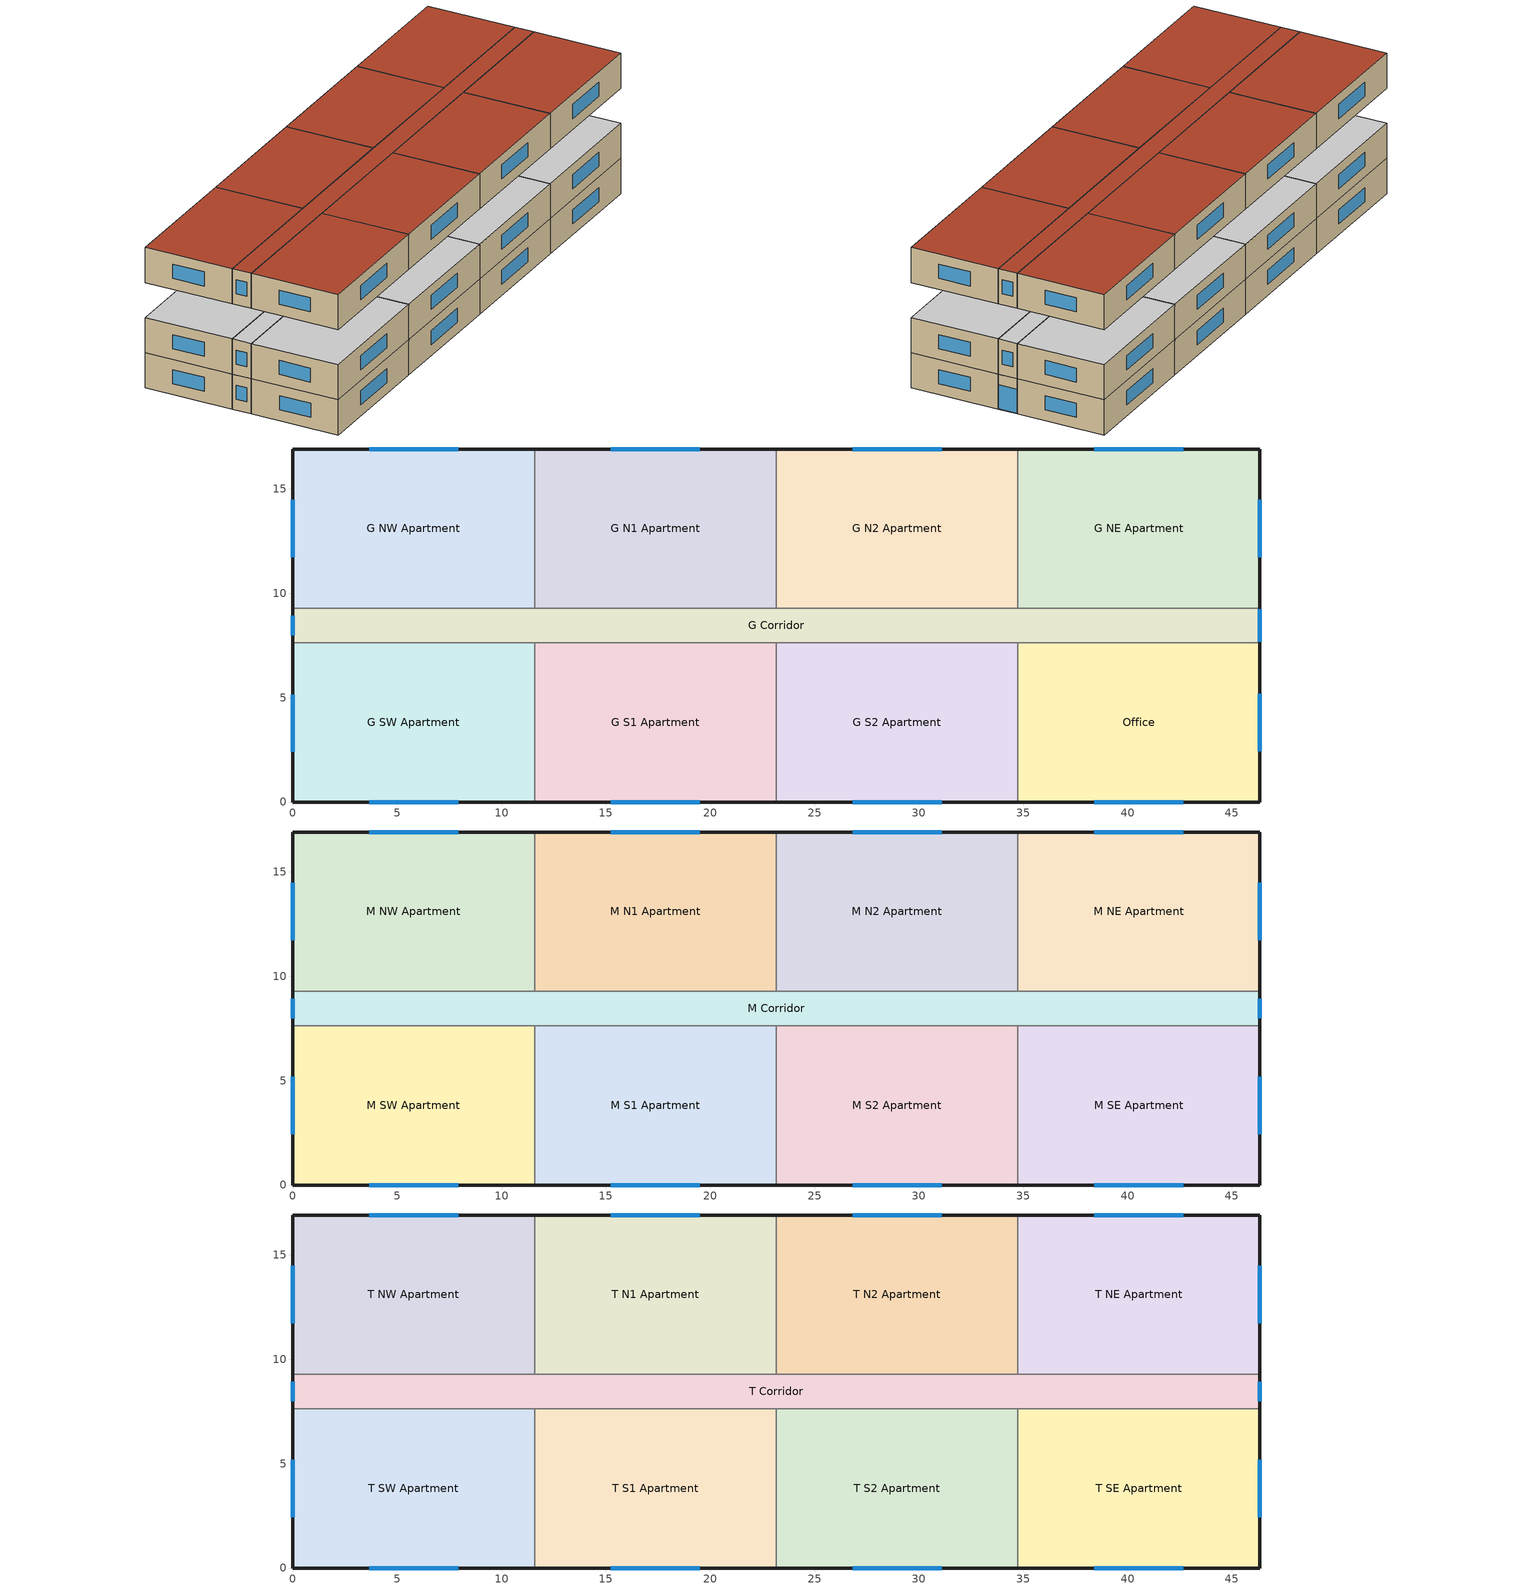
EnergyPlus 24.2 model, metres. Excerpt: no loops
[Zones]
G N1 Apartment
 floor ground (ext-slab): 11.58,16.92 23.16,16.92 23.16,9.3 11.58,9.3 z0
 wall outside (Steel Frame Res Ext Wall): 23.16,16.92 11.58,16.92 z0:3.05
 wall to G NW Apartment (int-walls): 11.58,16.92 11.58,9.3 z0:3.05
 wall to G N2 Apartment (int-walls): 23.16,9.3 23.16,16.92 z0:3.05
 wall to G Corridor (int-walls): 11.58,9.3 23.16,9.3 z0:3.05
 window (Window Res Operable): 19.51,16.92 15.24,16.92 z0.95:2.17
 ceiling adiabatic (INT-FLOOR-UNDERSIDE): 23.16,9.3 23.16,16.92 11.58,16.92 11.58,9.3 z3.05
G N2 Apartment
 floor ground (ext-slab): 23.16,16.92 34.75,16.92 34.75,9.3 23.16,9.3 z0
 wall outside (Steel Frame Res Ext Wall): 34.75,16.92 23.16,16.92 z0:3.05
 wall to G NE Apartment (int-walls): 34.75,9.3 34.75,16.92 z0:3.05
 wall to G Corridor (int-walls): 23.16,9.3 34.75,9.3 z0:3.05
 window (Window Res Operable): 31.09,16.92 26.82,16.92 z0.95:2.17
 ceiling adiabatic (INT-FLOOR-UNDERSIDE): 34.75,9.3 34.75,16.92 23.16,16.92 23.16,9.3 z3.05
G NE Apartment
 floor ground (ext-slab): 34.75,16.92 46.33,16.92 46.33,9.3 34.75,9.3 z0
 wall outside (Steel Frame Res Ext Wall): 46.33,9.3 46.33,16.92 34.75,16.92 z0:3.05
 wall to G Corridor (int-walls): 34.75,9.3 46.33,9.3 z0:3.05
 window (Window Res Operable): 42.67,16.92 38.4,16.92 / 46.33,11.73 46.33,14.48 z0.95:2.17
 ceiling adiabatic (INT-FLOOR-UNDERSIDE): 46.33,9.3 46.33,16.92 34.75,16.92 34.75,9.3 z3.05
G NW Apartment
 floor ground (ext-slab): 0,16.92 11.58,16.92 11.58,9.3 0,9.3 z0
 wall outside (Steel Frame Res Ext Wall): 11.58,16.92 0,16.92 0,9.3 z0:3.05
 wall to G Corridor (int-walls): 0,9.3 11.58,9.3 z0:3.05
 window (Window Res Operable): 7.92,16.92 3.66,16.92 / 0,14.48 0,11.73 z0.95:2.17
 ceiling adiabatic (INT-FLOOR-UNDERSIDE): 11.58,9.3 11.58,16.92 0,16.92 0,9.3 z3.05
G S1 Apartment
 floor ground (ext-slab): 11.58,7.62 23.16,7.62 23.16,0 11.58,0 z0
 wall outside (Steel Frame Res Ext Wall): 11.58,0 23.16,0 z0:3.05
 wall to G S2 Apartment (int-walls): 23.16,0 23.16,7.62 z0:3.05
 wall to G Corridor (int-walls): 23.16,7.62 11.58,7.62 z0:3.05
 wall to G SW Apartment (int-walls): 11.58,7.62 11.58,0 z0:3.05
 window (Window Res Operable): 15.24,0 19.51,0 z0.95:2.17
 ceiling adiabatic (INT-FLOOR-UNDERSIDE): 23.16,0 23.16,7.62 11.58,7.62 11.58,0 z3.05
G S2 Apartment
 floor ground (ext-slab): 23.16,7.62 34.75,7.62 34.75,0 23.16,0 z0
 wall outside (Steel Frame Res Ext Wall): 23.16,0 34.75,0 z0:3.05
 wall to Office (int-walls): 34.75,0 34.75,7.62 z0:3.05
 wall to G Corridor (int-walls): 34.75,7.62 23.16,7.62 z0:3.05
 window (Window Res Operable): 26.82,0 31.09,0 z0.95:2.17
 ceiling adiabatic (INT-FLOOR-UNDERSIDE): 34.75,0 34.75,7.62 23.16,7.62 23.16,0 z3.05
Office
 floor ground (ext-slab): 34.75,7.62 46.33,7.62 46.33,0 34.75,0 z0
 wall outside (Steel Frame Res Ext Wall): 34.75,0 46.33,0 46.33,7.62 z0:3.05
 wall to G Corridor (int-walls): 46.33,7.62 34.75,7.62 z0:3.05
 window (Window Res Operable): 38.4,0 42.67,0 / 46.33,2.44 46.33,5.18 z0.95:2.17
 ceiling adiabatic (INT-FLOOR-UNDERSIDE): 46.33,0 46.33,7.62 34.75,7.62 34.75,0 z3.05
G SW Apartment
 floor ground (ext-slab): 0,7.62 11.58,7.62 11.58,0 0,0 z0
 wall outside (Steel Frame Res Ext Wall): 0,7.62 0,0 11.58,0 z0:3.05
 wall to G Corridor (int-walls): 11.58,7.62 0,7.62 z0:3.05
 window (Window Res Operable): 3.66,0 7.92,0 / 0,5.14 0,2.4 z0.95:2.17
 ceiling adiabatic (INT-FLOOR-UNDERSIDE): 11.58,0 11.58,7.62 0,7.62 0,0 z3.05
G Corridor
 floor ground (ext-slab): 0,9.3 46.33,9.3 46.33,7.62 0,7.62 z0
 wall outside (Steel Frame Res Ext Wall): 46.33,7.62 46.33,9.3 / 0,9.3 0,7.62 z0:3.05
 window (Window Res Operable): 0,8.91 0,8 z0.95:2.17; 46.33,7.67 46.33,9.25 z0.03:2.13
 ceiling adiabatic (INT-FLOOR-UNDERSIDE): 46.33,7.62 46.33,9.3 0,9.3 0,7.62 z3.05
M N1 Apartment
 floor adiabatic (INT-FLOOR-TOPSIDE): 11.58,16.92 23.16,16.92 23.16,9.3 11.58,9.3 z3.05
 wall outside (Steel Frame Res Ext Wall): 23.16,16.92 11.58,16.92 z3.05:6.1
 wall to M N2 Apartment (int-walls): 23.16,9.3 23.16,16.92 z3.05:6.1
 wall to M Corridor (int-walls): 11.58,9.3 23.16,9.3 z3.05:6.1
 wall to M NW Apartment (int-walls): 11.58,16.92 11.58,9.3 z3.05:6.1
 window (Window Res Operable): 19.51,16.92 15.24,16.92 z4:5.22
 ceiling adiabatic (INT-FLOOR-UNDERSIDE): 23.16,9.3 23.16,16.92 11.58,16.92 11.58,9.3 z6.1
M N2 Apartment
 floor adiabatic (INT-FLOOR-TOPSIDE): 23.16,16.92 34.75,16.92 34.75,9.3 23.16,9.3 z3.05
 wall outside (Steel Frame Res Ext Wall): 34.75,16.92 23.16,16.92 z3.05:6.1
 wall to M NE Apartment (int-walls): 34.75,9.3 34.75,16.92 z3.05:6.1
 wall to M Corridor (int-walls): 23.16,9.3 34.75,9.3 z3.05:6.1
 window (Window Res Operable): 31.09,16.92 26.82,16.92 z4:5.22
 ceiling adiabatic (INT-FLOOR-UNDERSIDE): 34.75,9.3 34.75,16.92 23.16,16.92 23.16,9.3 z6.1
M NE Apartment
 floor adiabatic (INT-FLOOR-TOPSIDE): 34.75,16.92 46.33,16.92 46.33,9.3 34.75,9.3 z3.05
 wall outside (Steel Frame Res Ext Wall): 46.33,9.3 46.33,16.92 34.75,16.92 z3.05:6.1
 wall to M Corridor (int-walls): 34.75,9.3 46.33,9.3 z3.05:6.1
 window (Window Res Operable): 42.67,16.92 38.4,16.92 / 46.33,11.73 46.33,14.48 z4:5.22
 ceiling adiabatic (INT-FLOOR-UNDERSIDE): 46.33,9.3 46.33,16.92 34.75,16.92 34.75,9.3 z6.1
M NW Apartment
 floor adiabatic (INT-FLOOR-TOPSIDE): 0,16.92 11.58,16.92 11.58,9.3 0,9.3 z3.05
 wall outside (Steel Frame Res Ext Wall): 11.58,16.92 0,16.92 0,9.3 z3.05:6.1
 wall to M Corridor (int-walls): 0,9.3 11.58,9.3 z3.05:6.1
 window (Window Res Operable): 7.92,16.92 3.66,16.92 / 0,14.48 0,11.73 z4:5.22
 ceiling adiabatic (INT-FLOOR-UNDERSIDE): 11.58,9.3 11.58,16.92 0,16.92 0,9.3 z6.1
M S1 Apartment
 floor adiabatic (INT-FLOOR-TOPSIDE): 11.58,7.62 23.16,7.62 23.16,0 11.58,0 z3.05
 wall outside (Steel Frame Res Ext Wall): 11.58,0 23.16,0 z3.05:6.1
 wall to M S2 Apartment (int-walls): 23.16,0 23.16,7.62 z3.05:6.1
 wall to M Corridor (int-walls): 23.16,7.62 11.58,7.62 z3.05:6.1
 wall to M SW Apartment (int-walls): 11.58,7.62 11.58,0 z3.05:6.1
 window (Window Res Operable): 15.24,0 19.51,0 z4:5.22
 ceiling adiabatic (INT-FLOOR-UNDERSIDE): 23.16,0 23.16,7.62 11.58,7.62 11.58,0 z6.1
M S2 Apartment
 floor adiabatic (INT-FLOOR-TOPSIDE): 23.16,7.62 34.75,7.62 34.75,0 23.16,0 z3.05
 wall outside (Steel Frame Res Ext Wall): 23.16,0 34.75,0 z3.05:6.1
 wall to M SE Apartment (int-walls): 34.75,0 34.75,7.62 z3.05:6.1
 wall to M Corridor (int-walls): 34.75,7.62 23.16,7.62 z3.05:6.1
 window (Window Res Operable): 26.82,0 31.09,0 z4:5.22
 ceiling adiabatic (INT-FLOOR-UNDERSIDE): 34.75,0 34.75,7.62 23.16,7.62 23.16,0 z6.1
M SE Apartment
 floor adiabatic (INT-FLOOR-TOPSIDE): 34.75,7.62 46.33,7.62 46.33,0 34.75,0 z3.05
 wall outside (Steel Frame Res Ext Wall): 34.75,0 46.33,0 46.33,7.62 z3.05:6.1
 wall to M Corridor (int-walls): 46.33,7.62 34.75,7.62 z3.05:6.1
 window (Window Res Operable): 38.4,0 42.67,0 / 46.33,2.44 46.33,5.18 z4:5.22
 ceiling adiabatic (INT-FLOOR-UNDERSIDE): 46.33,0 46.33,7.62 34.75,7.62 34.75,0 z6.1
M SW Apartment
 floor adiabatic (INT-FLOOR-TOPSIDE): 0,7.62 11.58,7.62 11.58,0 0,0 z3.05
 wall outside (Steel Frame Res Ext Wall): 0,7.62 0,0 11.58,0 z3.05:6.1
 wall to M Corridor (int-walls): 11.58,7.62 0,7.62 z3.05:6.1
 window (Window Res Operable): 3.66,0 7.92,0 / 0,5.18 0,2.44 z4:5.22
 ceiling adiabatic (INT-FLOOR-UNDERSIDE): 11.58,0 11.58,7.62 0,7.62 0,0 z6.1
M Corridor
 floor adiabatic (INT-FLOOR-TOPSIDE): 0,9.3 46.33,9.3 46.33,7.62 0,7.62 z3.05
 wall outside (Steel Frame Res Ext Wall): 46.33,7.62 46.33,9.3 / 0,9.3 0,7.62 z3.05:6.1
 window (Window Res Operable): 0,8.91 0,8 / 46.33,8 46.33,8.91 z4:5.22
 ceiling adiabatic (INT-FLOOR-UNDERSIDE): 46.33,7.62 46.33,9.3 0,9.3 0,7.62 z6.1
T N1 Apartment
 floor adiabatic (INT-FLOOR-TOPSIDE): 11.58,16.92 23.16,16.92 23.16,9.3 11.58,9.3 z9.14
 wall outside (Steel Frame Res Ext Wall): 23.16,16.92 11.58,16.92 z9.14:12.19
 wall to T N2 Apartment (int-walls): 23.16,9.3 23.16,16.92 z9.14:12.19
 wall to T Corridor (int-walls): 11.58,9.3 23.16,9.3 z9.14:12.19
 wall to T NW Apartment (int-walls): 11.58,16.92 11.58,9.3 z9.14:12.19
 window (Window Res Operable): 19.51,16.92 15.24,16.92 z10.1:11.32
 roof outside (IEAD Res Roof): 23.16,9.3 23.16,16.92 11.58,16.92 11.58,9.3 z12.19
T N2 Apartment
 floor adiabatic (INT-FLOOR-TOPSIDE): 23.16,16.92 34.75,16.92 34.75,9.3 23.16,9.3 z9.14
 wall outside (Steel Frame Res Ext Wall): 34.75,16.92 23.16,16.92 z9.14:12.19
 wall to T NE Apartment (int-walls): 34.75,9.3 34.75,16.92 z9.14:12.19
 wall to T Corridor (int-walls): 23.16,9.3 34.75,9.3 z9.14:12.19
 window (Window Res Operable): 31.09,16.92 26.82,16.92 z10.1:11.32
 roof outside (IEAD Res Roof): 34.75,9.3 34.75,16.92 23.16,16.92 23.16,9.3 z12.19
T NW Apartment
 floor adiabatic (INT-FLOOR-TOPSIDE): 0,16.92 11.58,16.92 11.58,9.3 0,9.3 z9.14
 wall outside (Steel Frame Res Ext Wall): 11.58,16.92 0,16.92 0,9.3 z9.14:12.19
 wall to T Corridor (int-walls): 0,9.3 11.58,9.3 z9.14:12.19
 window (Window Res Operable): 7.92,16.92 3.66,16.92 / 0,14.48 0,11.73 z10.1:11.32
 roof outside (IEAD Res Roof): 11.58,9.3 11.58,16.92 0,16.92 0,9.3 z12.19
T S1 Apartment
 floor adiabatic (INT-FLOOR-TOPSIDE): 11.58,7.62 23.16,7.62 23.16,0 11.58,0 z9.14
 wall outside (Steel Frame Res Ext Wall): 11.58,0 23.16,0 z9.14:12.19
 wall to T S2 Apartment (int-walls): 23.16,0 23.16,7.62 z9.14:12.19
 wall to T Corridor (int-walls): 23.16,7.62 11.58,7.62 z9.14:12.19
 wall to T SW Apartment (int-walls): 11.58,7.62 11.58,0 z9.14:12.19
 window (Window Res Operable): 15.24,0 19.51,0 z10.1:11.32
 roof outside (IEAD Res Roof): 23.16,0 23.16,7.62 11.58,7.62 11.58,0 z12.19
T S2 Apartment
 floor adiabatic (INT-FLOOR-TOPSIDE): 23.16,7.62 34.75,7.62 34.75,0 23.16,0 z9.14
 wall outside (Steel Frame Res Ext Wall): 23.16,0 34.75,0 z9.14:12.19
 wall to T SE Apartment (int-walls): 34.75,0 34.75,7.62 z9.14:12.19
 wall to T Corridor (int-walls): 34.75,7.62 23.16,7.62 z9.14:12.19
 window (Window Res Operable): 26.82,0 31.09,0 z10.1:11.32
 roof outside (IEAD Res Roof): 34.75,0 34.75,7.62 23.16,7.62 23.16,0 z12.19
T SW Apartment
 floor adiabatic (INT-FLOOR-TOPSIDE): 0,7.62 11.58,7.62 11.58,0 0,0 z9.14
 wall outside (Steel Frame Res Ext Wall): 0,7.62 0,0 11.58,0 z9.14:12.19
 wall to T Corridor (int-walls): 11.58,7.62 0,7.62 z9.14:12.19
 window (Window Res Operable): 3.66,0 7.92,0 / 0,5.18 0,2.44 z10.1:11.32
 roof outside (IEAD Res Roof): 11.58,0 11.58,7.62 0,7.62 0,0 z12.19
T Corridor
 floor adiabatic (INT-FLOOR-TOPSIDE): 0,9.3 46.33,9.3 46.33,7.62 0,7.62 z9.14
 wall outside (Steel Frame Res Ext Wall): 46.33,7.62 46.33,9.3 / 0,9.3 0,7.62 z9.14:12.19
 wall to T NE Apartment (int-walls): 46.33,9.3 34.75,9.3 z9.14:12.19
 wall to T SE Apartment (int-walls): 34.75,7.62 46.33,7.62 z9.14:12.19
 window (Window Res Operable): 0,8.91 0,8 / 46.33,8 46.33,8.91 z10.1:11.32
 roof outside (IEAD Res Roof): 46.33,7.62 46.33,9.3 0,9.3 0,7.62 z12.19
T NE Apartment
 floor adiabatic (INT-FLOOR-TOPSIDE): 34.75,16.92 46.33,16.92 46.33,9.3 34.75,9.3 z9.14
 wall outside (Steel Frame Res Ext Wall): 46.33,9.3 46.33,16.92 34.75,16.92 z9.14:12.19
 window (Window Res Operable): 42.67,16.92 38.4,16.92 / 46.33,11.73 46.33,14.48 z10.1:11.32
 roof outside (IEAD Res Roof): 46.33,9.3 46.33,16.92 34.75,16.92 34.75,9.3 z12.19
T SE Apartment
 floor adiabatic (INT-FLOOR-TOPSIDE): 34.75,7.62 46.33,7.62 46.33,0 34.75,0 z9.14
 wall outside (Steel Frame Res Ext Wall): 34.75,0 46.33,0 46.33,7.62 z9.14:12.19
 window (Window Res Operable): 38.4,0 42.67,0 / 46.33,2.44 46.33,5.18 z10.1:11.32
 roof outside (IEAD Res Roof): 46.33,0 46.33,7.62 34.75,7.62 34.75,0 z12.19
[Building]
Ref Bldg Midrise Apartment New2004_v1.3_5.0: Loads convergence tolerance value=0.04; Maximum number of warmup days=25; Minimum number of warmup days=6; North axis=0; Solar distribution=FullInteriorAndExterior; Temperature convergence tolerance value=0.2; Terrain=City
[Site:GroundTemperature:BuildingSurface]
19.527, 19.502, 19.536, 19.598, 20.002, 21.64, 22.225, 22.375, 21.449, 20.121, 19.802, 19.633
[Site:Location]
USA IL-CHICAGO-OHARE: Elevation=190; Latitude=41.77; Longitude=-87.75; Time zone=-6
[Site:WaterMainsTemperature]
Annual average outdoor air temperature=9.69; Calculation method=Correlation; Maximum difference in monthly average outdoor air temperatures=28.1
[SizingPeriod:DesignDay] Barometric pressure=99063; Day of month=21; Daylight saving time indicator=No; Humidity condition type=WetBulb; Rain indicator=No; Snow indicator=No; Solar model indicator=ASHRAEClearSky
Name | Daily dry bulb temperature range | Day type | Maximum dry bulb temperature | Month | Sky clearness | Wetbulb or dewpoint at maximum dry bulb | Wind direction | Wind speed
CHICAGO Ann Clg .4% Condns WB=>MDB | 10.7 | SummerDesignDay | 31.2 | 7 | 1 | 25.5 | 230 | 5.3
CHICAGO Ann Htg 99.6% Condns DB | 0 | WinterDesignDay | -20.6 | 1 | 0 | -20.6 | 270 | 4.9
[Construction]
IEAD Res Roof: Roof Membrane, IEAD Res Roof Insulation, Metal Decking
INT-FLOOR-TOPSIDE: MAT-CC05 4 HW CONCRETE, CP02 CARPET PAD
INT-FLOOR-UNDERSIDE: CP02 CARPET PAD, MAT-CC05 4 HW CONCRETE
InteriorFurnishings: Std Wood 6inch
Steel Frame Res Ext Wall: Wood Siding, Steel Frame Res Wall Insulation, 1/2IN Gypsum
Window Res Operable: Res Operable Assembly Window
ext-slab: HW CONCRETE, CP02 CARPET PAD
int-walls: 1/2IN Gypsum, 1/2IN Gypsum
[Material] Thermal absorptance=0.9
Name | Conductivity | Density | Roughness | Solar absorptance | Specific heat | Thickness | Visible absorptance
1/2IN Gypsum | 0.16 | 784.9 | Smooth | 0.92 | 830 | 0.0127 | 0.92
HW CONCRETE; MAT-CC05 4 HW CONCRETE | 1.311 | 2240 | Rough | 0.7 | 836.8 | 0.1016 | 0.7
IEAD Res Roof Insulation | 0.049 | 265 | MediumRough | 0.7 | 836.8 | 0.127339 | 0.7
Metal Decking | 45.006 | 7680 | MediumSmooth | 0.7 | 418.4 | 0.0015 | 0.3
Roof Membrane | 0.16 | 1121.29 | VeryRough | 0.7 | 1460 | 0.0095 | 0.7
Std Wood 6inch | 0.12 | 540 | MediumSmooth | 0.7 | 1210 | 0.15 | 0.7
Steel Frame Res Wall Insulation | 0.049 | 265 | MediumRough | 0.7 | 836.8 | 0.119161 | 0.7
Wood Siding | 0.11 | 544.62 | MediumSmooth | 0.78 | 1210 | 0.01 | 0.78
[Material:NoMass]
CP02 CARPET PAD: Roughness=VeryRough; Solar absorptance=0.7; Thermal absorptance=0.9; Thermal resistance=0.2165; Visible absorptance=0.8
[WindowMaterial:SimpleGlazingSystem]
Res Operable Assembly Window: Solar heat gain coefficient=0.39; U factor=3.80426
[Coil:Heating:Electric] Availability schedule=ALWAYS_ON; Efficiency=1; Nominal capacity=Autosize
G Corridor Unit Heater coil; M Corridor Unit Heater coil; T Corridor Unit Heater coil
[DesignSpecification:OutdoorAir] Outdoor air flow per person=0; Outdoor air flow per zone=0; Outdoor air flow per zone floor area=0; Outdoor air method=Flow/Zone
SZ DSOA G Corridor; SZ DSOA M Corridor; SZ DSOA T Corridor
[ElectricEquipment] Fraction latent=0
Name | Design level | Design level calculation method | End use subcategory | Fraction lost | Fraction radiant | Schedule | Zone or zonelist or space or spacelist | Watts per floor area
G Corridor_Elevators_Equip | 16054.9 | EquipmentLevel | Elevators | 0.95 | 0 | BLDG_ELEVATORS | G Corridor
G N1 Apartment_PlugMisc_Equip |  | Watts/Area | General | 0 | 0.5 | APT_EQP_SCH | G N1 Apartment | 5.38
G N2 Apartment_PlugMisc_Equip |  | Watts/Area | General | 0 | 0.5 | APT_EQP_SCH | G N2 Apartment | 5.38
G NE Apartment_PlugMisc_Equip |  | Watts/Area | General | 0 | 0.5 | APT_EQP_SCH | G NE Apartment | 5.38
G NW Apartment_PlugMisc_Equip |  | Watts/Area | General | 0 | 0.5 | APT_EQP_SCH | G NW Apartment | 5.38
G S1 Apartment_PlugMisc_Equip |  | Watts/Area | General | 0 | 0.5 | APT_EQP_SCH | G S1 Apartment | 5.38
G S2 Apartment_PlugMisc_Equip |  | Watts/Area | General | 0 | 0.5 | APT_EQP_SCH | G S2 Apartment | 5.38
G SW Apartment_PlugMisc_Equip |  | Watts/Area | General | 0 | 0.5 | APT_EQP_SCH | G SW Apartment | 5.38
M N1 Apartment_PlugMisc_Equip |  | Watts/Area | General | 0 | 0.5 | APT_EQP_SCH | M N1 Apartment | 5.38
M N2 Apartment_PlugMisc_Equip |  | Watts/Area | General | 0 | 0.5 | APT_EQP_SCH | M N2 Apartment | 5.38
M NE Apartment_PlugMisc_Equip |  | Watts/Area | General | 0 | 0.5 | APT_EQP_SCH | M NE Apartment | 5.38
M NW Apartment_PlugMisc_Equip |  | Watts/Area | General | 0 | 0.5 | APT_EQP_SCH | M NW Apartment | 5.38
M S1 Apartment_PlugMisc_Equip |  | Watts/Area | General | 0 | 0.5 | APT_EQP_SCH | M S1 Apartment | 5.38
M S2 Apartment_PlugMisc_Equip |  | Watts/Area | General | 0 | 0.5 | APT_EQP_SCH | M S2 Apartment | 5.38
M SE Apartment_PlugMisc_Equip |  | Watts/Area | General | 0 | 0.5 | APT_EQP_SCH | M SE Apartment | 5.38
M SW Apartment_PlugMisc_Equip |  | Watts/Area | General | 0 | 0.5 | APT_EQP_SCH | M SW Apartment | 5.38
Office_PlugMisc_Equip |  | Watts/Area | General | 0 | 0.5 | OFF_EQP_SCH | Office | 12.9
T N1 Apartment_PlugMisc_Equip |  | Watts/Area | General | 0 | 0.5 | APT_EQP_SCH | T N1 Apartment | 5.38
T N2 Apartment_PlugMisc_Equip |  | Watts/Area | General | 0 | 0.5 | APT_EQP_SCH | T N2 Apartment | 5.38
T NE Apartment_PlugMisc_Equip |  | Watts/Area | General | 0 | 0.5 | APT_EQP_SCH | T NE Apartment | 5.38
T NW Apartment_PlugMisc_Equip |  | Watts/Area | General | 0 | 0.5 | APT_EQP_SCH | T NW Apartment | 5.38
T S1 Apartment_PlugMisc_Equip |  | Watts/Area | General | 0 | 0.5 | APT_EQP_SCH | T S1 Apartment | 5.38
T S2 Apartment_PlugMisc_Equip |  | Watts/Area | General | 0 | 0.5 | APT_EQP_SCH | T S2 Apartment | 5.38
T SE Apartment_PlugMisc_Equip |  | Watts/Area | General | 0 | 0.5 | APT_EQP_SCH | T SE Apartment | 5.38
T SW Apartment_PlugMisc_Equip |  | Watts/Area | General | 0 | 0.5 | APT_EQP_SCH | T SW Apartment | 5.38
[Exterior:Lights]
Exterior Facade Lighting: Control option=AstronomicalClock; Design level=5357; End use subcategory=Exterior Facade Lighting; Schedule=ALWAYS_ON
[Fan:ConstantVolume] Availability schedule=ALWAYS_ON; End use subcategory=Unit Heater Fans; Fan total efficiency=0.53625; Maximum flow rate=Autosize; Motor efficiency=0.825; Motor in airstream fraction=1; Pressure rise=49.8
G Corridor Unit HeaterFan; M Corridor Unit HeaterFan; T Corridor Unit HeaterFan
[InternalMass] Construction=InteriorFurnishings
Name | Zone or zonelist | Surface area
G Corridor Internal Mass | G Corridor | 155.3169
G N1 Apartment Internal Mass | G N1 Apartment | 176.4974
G N2 Apartment Internal Mass | G N2 Apartment | 176.4974
G NE Apartment Internal Mass | G NE Apartment | 176.4974
G NW Apartment Internal Mass | G NW Apartment | 176.4974
G S1 Apartment Internal Mass | G S1 Apartment | 176.4974
G S2 Apartment Internal Mass | G S2 Apartment | 176.4974
G SW Apartment Internal Mass | G SW Apartment | 176.4974
M Corridor Internal Mass | M Corridor | 155.3169
M N1 Apartment Internal Mass | M N1 Apartment | 176.4974
M N2 Apartment Internal Mass | M N2 Apartment | 176.4974
M NE Apartment Internal Mass | M NE Apartment | 176.4974
M NW Apartment Internal Mass | M NW Apartment | 176.4974
M S1 Apartment Internal Mass | M S1 Apartment | 176.4974
M S2 Apartment Internal Mass | M S2 Apartment | 176.4974
M SE Apartment Internal Mass | M SE Apartment | 176.4974
M SW Apartment Internal Mass | M SW Apartment | 176.4974
Office Internal Mass | Office | 176.4974
T Corridor Internal Mass | T Corridor | 155.3169
T N1 Apartment Internal Mass | T N1 Apartment | 176.4974
T N2 Apartment Internal Mass | T N2 Apartment | 176.4974
T NE Apartment Internal Mass | T NE Apartment | 176.4974
T NW Apartment Internal Mass | T NW Apartment | 176.4974
T S1 Apartment Internal Mass | T S1 Apartment | 176.4974
T S2 Apartment Internal Mass | T S2 Apartment | 176.4974
T SE Apartment Internal Mass | T SE Apartment | 176.4974
T SW Apartment Internal Mass | T SW Apartment | 176.4974
[Lights] Design level calculation method=Watts/Area; End use subcategory=General; Fraction radiant=0.7; Fraction replaceable=1; Fraction visible=0.2; Return air fraction=0; Return air fraction calculated from plenum temperature=No
Name | Schedule | Watts per floor area | Zone or zonelist or space or spacelist
G Corridor_Lights | COR_LIGHT_SCH | 5.38 | G Corridor
G N1 Apartment_Lights | APT_LIGHT_SCH | 3.88 | G N1 Apartment
G N2 Apartment_Lights | APT_LIGHT_SCH | 3.88 | G N2 Apartment
G NE Apartment_Lights | APT_LIGHT_SCH | 3.88 | G NE Apartment
G NW Apartment_Lights | APT_LIGHT_SCH | 3.88 | G NW Apartment
G S1 Apartment_Lights | APT_LIGHT_SCH | 3.88 | G S1 Apartment
G S2 Apartment_Lights | APT_LIGHT_SCH | 3.88 | G S2 Apartment
G SW Apartment_Lights | APT_LIGHT_SCH | 3.88 | G SW Apartment
M Corridor_Lights | COR_LIGHT_SCH | 5.38 | M Corridor
M N1 Apartment_Lights | APT_LIGHT_SCH | 3.88 | M N1 Apartment
M N2 Apartment_Lights | APT_LIGHT_SCH | 3.88 | M N2 Apartment
M NE Apartment_Lights | APT_LIGHT_SCH | 3.88 | M NE Apartment
M NW Apartment_Lights | APT_LIGHT_SCH | 3.88 | M NW Apartment
M S1 Apartment_Lights | APT_LIGHT_SCH | 3.88 | M S1 Apartment
M S2 Apartment_Lights | APT_LIGHT_SCH | 3.88 | M S2 Apartment
M SE Apartment_Lights | APT_LIGHT_SCH | 3.88 | M SE Apartment
M SW Apartment_Lights | APT_LIGHT_SCH | 3.88 | M SW Apartment
Office_Lights | OFF_LIGHT_SCH | 10.76 | Office
T Corridor_Lights | COR_LIGHT_SCH | 5.38 | T Corridor
T N1 Apartment_Lights | APT_LIGHT_SCH | 3.88 | T N1 Apartment
T N2 Apartment_Lights | APT_LIGHT_SCH | 3.88 | T N2 Apartment
T NE Apartment_Lights | APT_LIGHT_SCH | 3.88 | T NE Apartment
T NW Apartment_Lights | APT_LIGHT_SCH | 3.88 | T NW Apartment
T S1 Apartment_Lights | APT_LIGHT_SCH | 3.88 | T S1 Apartment
T S2 Apartment_Lights | APT_LIGHT_SCH | 3.88 | T S2 Apartment
T SE Apartment_Lights | APT_LIGHT_SCH | 3.88 | T SE Apartment
T SW Apartment_Lights | APT_LIGHT_SCH | 3.88 | T SW Apartment
[People] Activity level schedule=ACTIVITY_SCH; Air velocity schedule=AIR_VELO_SCH; Clothing insulation calculation method=ClothingInsulationSchedule; Clothing insulation schedule=CLOTHING_SCH; Enable ashrae 55 comfort warnings=No; Fraction radiant=0.3; Mean radiant temperature calculation type=EnclosureAveraged; Number of people calculation method=People; Sensible heat fraction=Autocalculate; Thermal comfort model 1 type=Fanger; Work efficiency schedule=WORK_EFF_SCH
Name | Number of people | Number of people schedule | Zone or zonelist or space or spacelist
G N1 Apartment People | 2.5 | APT_OCC_SCH | G N1 Apartment
G N2 Apartment People | 2.5 | APT_OCC_SCH | G N2 Apartment
G NE Apartment People | 2.5 | APT_OCC_SCH | G NE Apartment
G NW Apartment People | 2.5 | APT_OCC_SCH | G NW Apartment
G S1 Apartment People | 2.5 | APT_OCC_SCH | G S1 Apartment
G S2 Apartment People | 2.5 | APT_OCC_SCH | G S2 Apartment
G SW Apartment People | 2.5 | APT_OCC_SCH | G SW Apartment
M N1 Apartment People | 2.5 | APT_OCC_SCH | M N1 Apartment
M N2 Apartment People | 2.5 | APT_OCC_SCH | M N2 Apartment
M NE Apartment People | 2.5 | APT_OCC_SCH | M NE Apartment
M NW Apartment People | 2.5 | APT_OCC_SCH | M NW Apartment
M S1 Apartment People | 2.5 | APT_OCC_SCH | M S1 Apartment
M S2 Apartment People | 2.5 | APT_OCC_SCH | M S2 Apartment
M SE Apartment People | 2.5 | APT_OCC_SCH | M SE Apartment
M SW Apartment People | 2.5 | APT_OCC_SCH | M SW Apartment
Office People | 2 | OFF_OCC_SCH | Office
T N1 Apartment People | 2.5 | APT_OCC_SCH | T N1 Apartment
T N2 Apartment People | 2.5 | APT_OCC_SCH | T N2 Apartment
T NE Apartment People | 2.5 | APT_OCC_SCH | T NE Apartment
T NW Apartment People | 2.5 | APT_OCC_SCH | T NW Apartment
T S1 Apartment People | 2.5 | APT_OCC_SCH | T S1 Apartment
T S2 Apartment People | 2.5 | APT_OCC_SCH | T S2 Apartment
T SE Apartment People | 2.5 | APT_OCC_SCH | T SE Apartment
T SW Apartment People | 2.5 | APT_OCC_SCH | T SW Apartment
[Sizing:Zone] Account for dedicated outdoor air system=No; Cooling design air flow method=DesignDayWithLimit; Cooling minimum air flow=0; Cooling minimum air flow fraction=0; Dedicated outdoor air high setpoint temperature for design=Autosize; Dedicated outdoor air low setpoint temperature for design=Autosize; Dedicated outdoor air system control strategy=NeutralSupplyAir; Heating design air flow method=DesignDay; Heating design air flow rate=0; Zone cooling design supply air humidity ratio=0.0085; Zone cooling design supply air temperature=11.1; Zone cooling design supply air temperature input method=SupplyAirTemperature; Zone heating design supply air humidity ratio=0.008; Zone heating design supply air temperature=40; Zone heating design supply air temperature input method=SupplyAirTemperature
Name | Design specification outdoor air object
G Corridor | SZ DSOA G Corridor
M Corridor | SZ DSOA M Corridor
T Corridor | SZ DSOA T Corridor
[ThermostatSetpoint:DualSetpoint] Cooling setpoint temperature schedule=UnitHeater_ClgSP_Sch; Heating setpoint temperature schedule=UnitHeater_HtgSP_Sch
G Corridor DualSPSched; M Corridor DualSPSched; T Corridor DualSPSched
[UtilityCost:Charge:Block] Category variable=EnergyCharges; Season=Annual; Source variable=totalEnergy
Name | Block 1 cost per unit value or variable | Block 2 cost per unit value or variable | Block 3 cost per unit value or variable | Block 4 cost per unit value or variable | Block size 1 value or variable | Block size 2 value or variable | Block size 3 value or variable | Block size 4 value or variable | Tariff | Utility cost charge block | Block size multiplier value or variable
UtilityCost:Charge:Block 1 | 0.108222 | 0.087021 | 0.07842 | 0.05832 | 300 | 700 | 1500 | remaining | PSI_LLF_LowLoadFactorService | AnnualEnergyCharge
UtilityCost:Charge:Block 2 | 0 | 0.051773 | 0.046965 |  | 190 | 110 | remaining |  | PSI_LLF_LowLoadFactorService | AnnualDemandBaseCharge | TotalDemand
UtilityCost:Charge:Block 3 | 0.082409 | 0.072873 | 0.061696 | 0.041179 | 300 | 700 | 1500 | remaining | PSI_CS_CommercialElectricService | AnnualEnergyCharge
[UtilityCost:Charge:Simple] Season=Annual
Name | Category variable | Cost per unit value or variable | Source variable | Tariff | Utility cost charge simple
UtilityCost:Charge:Simple 1 | EnergyCharges | 0.002028 | totalEnergy | PSI_LLF_LowLoadFactorService | FuelCostAdjustEnergyCharge
UtilityCost:Charge:Simple 2 | EnergyCharges | 0.000536 | totalEnergy | PSI_LLF_LowLoadFactorService | QualPollutionControlAdjustEnergyCharge
UtilityCost:Charge:Simple 3 | EnergyCharges | 0.001127 | totalEnergy | PSI_LLF_LowLoadFactorService | SoxNoxRiderAdjustEnergyCharge
UtilityCost:Charge:Simple 4 | EnergyCharges | -0.00037 | totalEnergy | PSI_LLF_LowLoadFactorService | DSMRiderAdjustEnergyCharge
UtilityCost:Charge:Simple 5 | EnergyCharges | -3.1e-05 | totalEnergy | PSI_LLF_LowLoadFactorService | PurchPowerTrackerAdjustEnergyCharge
UtilityCost:Charge:Simple 6 | EnergyCharges | -0.000216 | totalEnergy | PSI_LLF_LowLoadFactorService | MidwestISOAdjustEnergyCharge
UtilityCost:Charge:Simple 7 | EnergyCharges | 0.000833 | totalEnergy | PSI_LLF_LowLoadFactorService | CleanCoalRiderEnergyCharge
UtilityCost:Charge:Simple 8 | Taxes | 0.08 | SubTotal | PSI_LLF_LowLoadFactorService | TaxofeightPercent
UtilityCost:Charge:Simple 9 | EnergyCharges | 0.002028 | totalEnergy | PSI_CS_CommercialElectricService | FuelCostAdjustEnergyCharge
UtilityCost:Charge:Simple 10 | EnergyCharges | 0.000536 | totalEnergy | PSI_CS_CommercialElectricService | QualPollutionControlAdjustEnergyCharge
UtilityCost:Charge:Simple 11 | EnergyCharges | 0.001127 | totalEnergy | PSI_CS_CommercialElectricService | SoxNoxRiderAdjustEnergyCharge
UtilityCost:Charge:Simple 12 | EnergyCharges | 2.1e-05 | totalEnergy | PSI_CS_CommercialElectricService | DSMRiderAdjustEnergyCharge
UtilityCost:Charge:Simple 13 | EnergyCharges | 3.4e-05 | totalEnergy | PSI_CS_CommercialElectricService | PurchPowerTrackerAdjustEnergyCharge
UtilityCost:Charge:Simple 14 | EnergyCharges | -0.000203 | totalEnergy | PSI_CS_CommercialElectricService | MidwestISOAdjustEnergyCharge
UtilityCost:Charge:Simple 15 | EnergyCharges | 0.000807 | totalEnergy | PSI_CS_CommercialElectricService | CleanCoalRiderEnergyCharge
UtilityCost:Charge:Simple 16 | Taxes | 0.08 | SubTotal | PSI_CS_CommercialElectricService | TaxofeightPercent
UtilityCost:Charge:Simple 17 | EnergyCharges | IN_MonthlyGasRates | totalEnergy | IN_EIAMonthlyRateGas | MonthlyRateGasCharge
UtilityCost:Charge:Simple 18 | Taxes | 0.08 | SubTotal | IN_EIAMonthlyRateGas | TaxofEightPercent
[UtilityCost:Qualify] Season=Annual; Threshold test=Count; Threshold value or variable=75; Variable=TotalDemand
Name | Number of months | Qualify type | Tariff | Utility cost qualify
UtilityCost:Qualify 1 | 12 | Minimum | PSI_LLF_LowLoadFactorService | MinDemand75kw
UtilityCost:Qualify 2 | 1 | Maximum | PSI_CS_CommercialElectricService | MaxDemand75kw
[UtilityCost:Tariff]
Name | Conversion factor choice | Group | Monthly charge or variable | Output meter | Demand window length
IN_EIAMonthlyRateGas | MCF | Comm Gas | 0 | NaturalGas:Facility
PSI_CS_CommercialElectricService | kWh | Comm Elect | 9.4 | Electricity:Facility
PSI_LLF_LowLoadFactorService | kWh | Comm Elect | 15 | Electricity:Facility | HalfHour
[UtilityCost:Variable]
IN_MonthlyGasRates: January value=8.22; February value=7.51; March value=8.97; April value=9.01; May value=9.16; June value=10.44; July value=10.32; August value=10.13; September value=9.2; October value=8.18; November value=7.83; December value=7.63; Tariff=IN_EIAMonthlyRateGas; Variable type=Currency
[Zone] Floor area=Autocalculate; Part of total floor area=Yes; Type=1
Name | Multiplier
G Corridor; G N1 Apartment; G N2 Apartment; G NE Apartment; G NW Apartment; G S1 Apartment; G S2 Apartment; G SW Apartment; Office; T Corridor; T N1 Apartment; T N2 Apartment; T NE Apartment; T NW Apartment; T S1 Apartment; T S2 Apartment; T SE Apartment; T SW Apartment | 1
M Corridor; M N1 Apartment; M N2 Apartment; M NE Apartment; M NW Apartment; M S1 Apartment; M S2 Apartment; M SE Apartment; M SW Apartment | 2
[ZoneControl:Thermostat] Control type schedule=Dual Zone Control Type Sched
Name | Zone or zonelist | Control 1
G Corridor Thermostat | G Corridor | G Corridor DualSPSched
M Corridor Thermostat | M Corridor | M Corridor DualSPSched
T Corridor Thermostat | T Corridor | T Corridor DualSPSched
[Zone equipment]
G Corridor: G Corridor Unit Heater
M Corridor: M Corridor Unit Heater
T Corridor: T Corridor Unit Heater
[ZoneHVAC:UnitHeater] Availability schedule=ALWAYS_ON; Heating convergence tolerance=0.001; Maximum hot water or steam flow rate=Autosize; Maximum supply air flow rate=Autosize; Minimum hot water or steam flow rate=0; Supply air fan operation during no heating=No
Name | Heating coil | Supply air fan
G Corridor Unit Heater | G Corridor Unit Heater coil | G Corridor Unit HeaterFan
M Corridor Unit Heater | M Corridor Unit Heater coil | M Corridor Unit HeaterFan
T Corridor Unit Heater | T Corridor Unit Heater coil | T Corridor Unit HeaterFan
[ZoneInfiltration:DesignFlowRate] Constant term coefficient=1; Design flow rate calculation method=Flow/ExteriorArea; Flow rate per exterior surface area=0.000302; Temperature term coefficient=0; Velocity squared term coefficient=0; Velocity term coefficient=0
Name | Schedule | Zone or zonelist or space or spacelist
G Corridor_Infiltration | INFIL_SCH | G Corridor
G N1 Apartment_Infiltration | INFIL_SCH | G N1 Apartment
G N2 Apartment_Infiltration | INFIL_SCH | G N2 Apartment
G NE Apartment_Infiltration | INFIL_SCH | G NE Apartment
G NW Apartment_Infiltration | INFIL_SCH | G NW Apartment
G S1 Apartment_Infiltration | INFIL_SCH | G S1 Apartment
G S2 Apartment_Infiltration | INFIL_SCH | G S2 Apartment
G SW Apartment_Infiltration | INFIL_SCH | G SW Apartment
M Corridor_Infiltration | INFIL_SCH | M Corridor
M N1 Apartment_Infiltration | INFIL_SCH | M N1 Apartment
M N2 Apartment_Infiltration | INFIL_SCH | M N2 Apartment
M NE Apartment_Infiltration | INFIL_SCH | M NE Apartment
M NW Apartment_Infiltration | INFIL_SCH | M NW Apartment
M S1 Apartment_Infiltration | INFIL_SCH | M S1 Apartment
M S2 Apartment_Infiltration | INFIL_SCH | M S2 Apartment
M SE Apartment_Infiltration | INFIL_SCH | M SE Apartment
M SW Apartment_Infiltration | INFIL_SCH | M SW Apartment
Office_Infiltration | OFFICE_INFIL_SCH | Office
T Corridor_Infiltration | INFIL_SCH | T Corridor
T N1 Apartment_Infiltration | INFIL_SCH | T N1 Apartment
T N2 Apartment_Infiltration | INFIL_SCH | T N2 Apartment
T NE Apartment_Infiltration | INFIL_SCH | T NE Apartment
T NW Apartment_Infiltration | INFIL_SCH | T NW Apartment
T S1 Apartment_Infiltration | INFIL_SCH | T S1 Apartment
T S2 Apartment_Infiltration | INFIL_SCH | T S2 Apartment
T SE Apartment_Infiltration | INFIL_SCH | T SE Apartment
T SW Apartment_Infiltration | INFIL_SCH | T SW Apartment
[Schedule:Compact]
ACTIVITY_SCH: Through: 12/31, For: AllDays, Until: 24:00, 120
AIR_VELO_SCH: Through: 12/31, For: AllDays, Until: 24:00, 0.2
ALWAYS_ON; COR_LIGHT_SCH; INFIL_SCH: Through: 12/31, For: AllDays, Until: 24:00, 1
APT_EQP_SCH: Through: 12/31, For: AllDays, Until: 1:00, 0.45, Until: 2:00, 0.41, Until: 3:00, 0.39, Until: 5:00, 0.38, Until: 6:00, 0.43, Until: 7:00, 0.54, Until: 8:00, 0.65, Until: 9:00, 0.66, Until: 10:00, 0.67, Until: 11:00, 0.69, Until: 12:00, 0.7, Until: 13:00, 0.69, Until: 14:00, 0.66, Until: 15:00, 0.65, Until: 16:00, 0.68, Until: 17:00, 0.8, Until: 19:00, 1, Until: 20:00, 0.93, Until: 21:00, 0.89, Until: 22:00, 0.85, Until: 23:00, 0.71, Until: 24:00, 0.58
APT_LIGHT_SCH: Through: 12/31, For: AllDays, Until: 04:00, 0.067, Until: 05:00, 0.187, Until: 06:00, 0.394, Until: 07:00, 0.44, Until: 08:00, 0.393, Until: 09:00, 0.172, Until: 15:00, 0.119, Until: 16:00, 0.206, Until: 17:00, 0.439, Until: 18:00, 0.616, Until: 19:00, 0.829, Until: 20:00, 0.986, Until: 21:00, 1, Until: 22:00, 0.692, Until: 23:00, 0.384, Until: 24:00, 0.16
APT_OCC_SCH: Through: 12/31, For: AllDays, Until: 7:00, 1, Until: 8:00, 0.85, Until: 9:00, 0.39, Until: 16:00, 0.25, Until: 17:00, 0.3, Until: 18:00, 0.52, Until: 21:00, 0.87, Until: 24:00, 1
BLDG_ELEVATORS: Through: 12/31, For: AllDays, Until: 04:00, 0.05, Until: 05:00, 0.1, Until: 06:00, 0.2, Until: 07:00, 0.4, Until: 09:00, 0.5, Until: 10:00, 0.35, Until: 16:00, 0.15, Until: 17:00, 0.35, Until: 19:00, 0.5, Until: 21:00, 0.4, Until: 22:00, 0.3, Until: 23:00, 0.2, Until: 24:00, 0.1
CLOTHING_SCH: Through: 04/30, For: AllDays, Until: 24:00, 1, Through: 09/30, For: AllDays, Until: 24:00, 0.5, Through: 12/31, For: AllDays, Until: 24:00, 1
Dual Zone Control Type Sched: Through: 12/31, For: AllDays, Until: 24:00, 4
OFFICE_INFIL_SCH: Through: 12/31, For: Weekdays, Until: 8:00, 1, Until: 17:00, 0.25, Until: 24:00, 1, For AllOtherDays, Until: 24:00, 1
OFF_EQP_SCH: Through: 12/31, For: Weekdays SummerDesignDay, Until: 7:00, 0.33, Until: 8:00, 0.5, Until: 12:00, 1, Until: 13:00, 0.94, Until: 17:00, 1, Until: 18:00, 0.5, Until: 24:00, 0.33, For AllOtherDays, Until: 24:00, 0.33
OFF_LIGHT_SCH: Through: 12/31, For: Weekdays SummerDesignDay, Until: 08:00, 0.18, Until: 12:00, 0.9, Until: 13:00, 0.8, Until: 17:00, 0.9, Until: 24:00, 0.18, For: AllOtherDays, Until: 24:00, 0.18
OFF_OCC_SCH: Through: 12/31, For: Weekdays SummerDesignDay WinterDesignDay, Until: 8:00, 0, Until: 12:00, 1, Until: 13:00, 0.5, Until: 17:00, 1, Until: 24:00, 0, For AllOtherDays, Until: 24:00, 0
UnitHeater_ClgSP_Sch: THROUGH: 12/31, FOR:AllDays, UNTIL: 24:00, 40
UnitHeater_HtgSP_Sch: THROUGH: 12/31, FOR:AllDays, UNTIL: 24:00, 15.6
WORK_EFF_SCH: Through: 12/31, For: AllDays, Until: 24:00, 0
